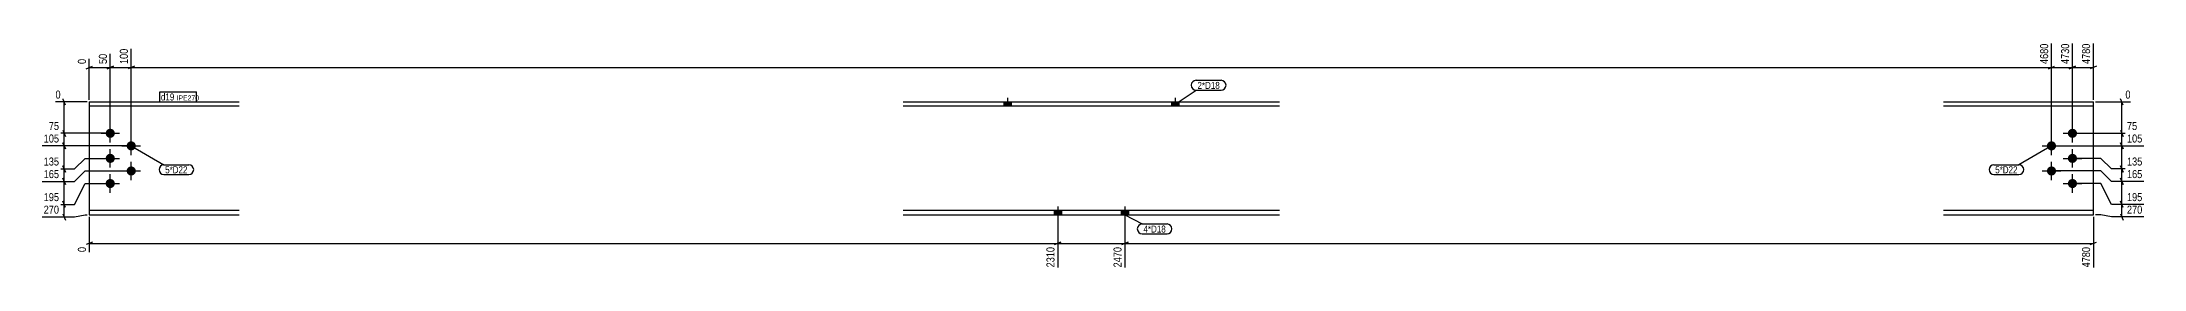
# Model space of a CAD drawing. Header units: millimetres. Extents: x 11 to 16768, y 11 to 554.
# Drawn here: x 11755 to 16768, y 11 to 554 of the extents above; entities that cross this region are included whole.
import ezdxf

# ---------------------------------------------------------------- set-up
doc = ezdxf.new("R2010")
doc.units = ezdxf.units.MM
for name, color, linetype in [('MÅLSÆTNING', 7, 'Continuous'), ('STÅL', 7, 'Continuous'), ('TEKST', 7, 'Continuous')]:
    doc.layers.add(name, color=color, linetype=linetype)
doc.styles.add('Arial Narrow', font='ARIALN.TTF', dxfattribs={"height": 0.2})

msp = doc.modelspace()

# ---------------------------------------------------------------- hatches: boundary and pattern name
at = {"layer": 'STÅL', "linetype": 'Continuous'}
for points in [[(14048.5, 400.2), (14066.5, 400.2), (14066.5, 410.4), (14048.5, 410.4)], [(14448.5, 400.2), (14466.5, 400.2), (14466.5, 410.4), (14448.5, 410.4)], [(11906.5, 335.4, -1), (11928.5, 335.4, -1)], [(11956.5, 305.4, -1), (11978.5, 305.4, -1)], [(16536.5, 305.4, -1), (16558.5, 305.4, -1)], [(16586.5, 335.4, -1), (16608.5, 335.4, -1)], [(11906.5, 275.4, -1), (11928.5, 275.4, -1)], [(11956.5, 245.4, -1), (11978.5, 245.4, -1)], [(16536.5, 245.4, -1), (16558.5, 245.4, -1)], [(16586.5, 275.4, -1), (16608.5, 275.4, -1)], [(11906.5, 215.4, -1), (11928.5, 215.4, -1)], [(16586.5, 215.4, -1), (16608.5, 215.4, -1)], [(14186.5, 150.6), (14168.5, 150.6), (14168.5, 140.4), (14186.5, 140.4)], [(14186.5, 150.6), (14168.5, 150.6), (14168.5, 140.4), (14186.5, 140.4)], [(14346.5, 150.6), (14328.5, 150.6), (14328.5, 140.4), (14346.5, 140.4)], [(14346.5, 150.6), (14328.5, 150.6), (14328.5, 140.4), (14346.5, 140.4)]]:
    msp.add_hatch(color=3, dxfattribs=at).paths.add_polyline_path(points)

# ---------------------------------------------------------------- linework, layer by layer
at = {"layer": 'MÅLSÆTNING', "color": 7, "linetype": 'Continuous'}
for p, q in [((11867.5, 415.4), (11867.5, 513.2)), ((11917.5, 340.4), (11917.5, 525.3)), ((11967.5, 310.4), (11967.5, 537.5)), ((11967.5, 310.4), (11967.5, 537.5)), ((16547.5, 310.4), (16547.5, 549.7)), ((16597.5, 340.4), (16597.5, 549.7)), ((16647.5, 415.4), (16647.5, 549.7)), ((11860, 489.5), (11875, 495.5)), ((11910, 489.5), (11925, 495.5)), ((11917.5, 492.5), (11967.5, 492.5)), ((11975, 495.5), (11960, 489.5)), ((11975, 495.5), (11960, 489.5)), ((16540, 489.5), (16555, 495.5)), ((16590, 489.5), (16605, 495.5)), ((16597.5, 492.5), (16647.5, 492.5)), ((16655, 495.5), (16640, 489.5)), ((11862.5, 410.4), (11786.9, 410.4)), ((11810.5, 402.9), (11804.5, 417.9)), ((11807.5, 335.4), (11807.5, 410.4)), ((16652.5, 410.4), (16736, 410.4)), ((16718.3, 402.9), (16712.3, 417.9)), ((16715.3, 335.4), (16715.3, 410.4)), ((11962.5, 305.4), (11755.2, 305.4)), ((11962.5, 305.4), (11755.2, 305.4)), ((11912.5, 335.4), (11767.4, 335.4)), ((11912.5, 335.4), (11767.4, 335.4)), ((11804.5, 342.9), (11810.5, 327.9)), ((11804.5, 342.9), (11810.5, 327.9)), ((11810.5, 297.9), (11804.5, 312.9)), ((11804.5, 312.9), (11810.5, 297.9)), ((11807.5, 305.4), (11807.5, 335.4)), ((11807.5, 250.4), (11807.5, 305.4)), ((16552.5, 305.4), (16767.7, 305.4)), ((16552.5, 305.4), (16767.7, 305.4)), ((16602.5, 335.4), (16755.5, 335.4)), ((16602.5, 335.4), (16755.5, 335.4)), ((16712.3, 342.9), (16718.3, 327.9)), ((16712.3, 342.9), (16718.3, 327.9)), ((16718.3, 297.9), (16712.3, 312.9)), ((16712.3, 312.9), (16718.3, 297.9)), ((16715.3, 305.4), (16715.3, 335.4)), ((16715.3, 250.4), (16715.3, 305.4)), ((11810.5, 242.9), (11804.5, 257.9)), ((11804.5, 257.9), (11810.5, 242.9)), ((11832.5, 250.4), (11857.5, 275.4)), ((11832.5, 250.4), (11857.5, 275.4)), ((11857.5, 275.4), (11912.5, 275.4)), ((11857.5, 275.4), (11912.5, 275.4)), ((16665.3, 275.4), (16602.5, 275.4)), ((16665.3, 275.4), (16602.5, 275.4)), ((16690.3, 250.4), (16665.3, 275.4)), ((16690.3, 250.4), (16665.3, 275.4)), ((16718.3, 242.9), (16712.3, 257.9)), ((16712.3, 257.9), (16718.3, 242.9)), ((11755.2, 250.4), (11832.5, 250.4)), ((11755.2, 250.4), (11832.5, 250.4)), ((11755.2, 220.4), (11832.5, 220.4)), ((11755.2, 220.4), (11832.5, 220.4)), ((11810.5, 212.9), (11804.5, 227.9)), ((11804.5, 227.9), (11810.5, 212.9)), ((11807.5, 220.4), (11807.5, 250.4)), ((11807.5, 165.4), (11807.5, 220.4)), ((11832.5, 220.4), (11857.5, 245.4)), ((11832.5, 220.4), (11857.5, 245.4)), ((11832.5, 165.4), (11857.5, 215.4)), ((11832.5, 165.4), (11857.5, 215.4)), ((11857.5, 245.4), (11962.5, 245.4)), ((11857.5, 245.4), (11962.5, 245.4)), ((11857.5, 215.4), (11912.5, 215.4)), ((11857.5, 215.4), (11912.5, 215.4)), ((16665.3, 245.4), (16552.5, 245.4)), ((16665.3, 245.4), (16552.5, 245.4)), ((16665.3, 215.4), (16602.5, 215.4)), ((16665.3, 215.4), (16602.5, 215.4)), ((16690.3, 220.4), (16665.3, 245.4)), ((16690.3, 220.4), (16665.3, 245.4)), ((16690.3, 165.4), (16665.3, 215.4)), ((16690.3, 165.4), (16665.3, 215.4)), ((16767.7, 250.4), (16690.3, 250.4)), ((16767.7, 250.4), (16690.3, 250.4)), ((11755.2, 165.4), (11832.5, 165.4)), ((11755.2, 165.4), (11832.5, 165.4)), ((11810.5, 157.9), (11804.5, 172.9)), ((11810.5, 157.9), (11804.5, 172.9)), ((11807.5, 135.4), (11807.5, 165.4)), ((16767.7, 165.4), (16690.3, 165.4)), ((16718.3, 157.9), (16712.3, 172.9)), ((16715.3, 135.4), (16715.3, 165.4)), ((11755.2, 135.4), (11832.5, 135.4)), ((11804.5, 142.9), (11810.5, 127.9)), ((11832.5, 135.4), (11857.5, 140.4)), ((11857.5, 140.4), (11862.5, 140.4)), ((11867.5, 135.4), (11867.5, 51.6)), ((14177.5, 108), (14177.5, 15)), ((14337.5, 108), (14337.5, 15)), ((14337.5, 108), (14337.5, 15)), ((16647.5, 135.4), (16647.5, 15)), ((16665.3, 140.4), (16652.5, 140.4)), ((16690.3, 135.4), (16665.3, 140.4)), ((16767.7, 135.4), (16690.3, 135.4)), ((16712.3, 142.9), (16718.3, 127.9)), ((11875, 75.3), (11860, 69.3)), ((11867.5, 72.3), (14177.5, 72.3)), ((14170, 69.3), (14185, 75.3)), ((14345, 75.3), (14330, 69.3)), ((14330, 69.3), (14345, 75.3)), ((14337.5, 72.3), (16647.5, 72.3)), ((16640, 69.3), (16655, 75.3))]:
    msp.add_line(p, q, dxfattribs=at)
at = {"layer": 'STÅL', "color": 2, "linetype": 'Continuous'}
for p, q in [((11867.5, 410.4), (11867.5, 140.4)), ((11867.5, 410.4), (12224.9, 410.4)), ((13808.5, 410.4), (14706.1, 410.4)), ((16290.2, 410.4), (16647.5, 410.4)), ((16647.5, 140.4), (16647.5, 410.4)), ((12224.9, 400.2), (11867.5, 400.2)), ((14706.1, 400.2), (13808.5, 400.2)), ((16647.5, 400.2), (16290.2, 400.2)), ((12224.9, 150.6), (11867.5, 150.6)), ((14706.1, 150.6), (13808.5, 150.6)), ((16647.5, 150.6), (16290.2, 150.6)), ((11867.5, 140.4), (12224.9, 140.4)), ((13808.5, 140.4), (14706.1, 140.4)), ((16290.2, 140.4), (16647.5, 140.4))]:
    msp.add_line(p, q, dxfattribs=at)
at = {"layer": 'STÅL', "color": 3, "linetype": 'Continuous'}
for p, q in [((14048.5, 410.4), (14048.5, 400.2)), ((14057.5, 420.4), (14057.5, 400.2)), ((14066.5, 410.4), (14066.5, 400.2)), ((14448.5, 410.4), (14448.5, 400.2)), ((14457.5, 420.4), (14457.5, 400.2)), ((14466.5, 410.4), (14466.5, 400.2)), ((11917.5, 313.4), (11917.5, 357.4)), ((16597.5, 313.4), (16597.5, 357.4)), ((11895.5, 335.4), (11939.5, 335.4)), ((11945.5, 305.4), (11989.5, 305.4)), ((11967.5, 283.4), (11967.5, 327.4)), ((16525.5, 305.4), (16569.5, 305.4)), ((16547.5, 283.4), (16547.5, 327.4)), ((16575.5, 335.4), (16619.5, 335.4)), ((11895.5, 275.4), (11939.5, 275.4)), ((11917.5, 253.4), (11917.5, 297.4)), ((11967.5, 223.4), (11967.5, 267.4)), ((16547.5, 223.4), (16547.5, 267.4)), ((16575.5, 275.4), (16619.5, 275.4)), ((16597.5, 253.4), (16597.5, 297.4)), ((11895.5, 215.4), (11939.5, 215.4)), ((11917.5, 193.4), (11917.5, 237.4)), ((11945.5, 245.4), (11989.5, 245.4)), ((16525.5, 245.4), (16569.5, 245.4)), ((16575.5, 215.4), (16619.5, 215.4)), ((16597.5, 193.4), (16597.5, 237.4)), ((14168.5, 150.6), (14168.5, 140.4)), ((14168.5, 150.6), (14168.5, 140.4)), ((14177.5, 160.6), (14177.5, 95.6)), ((14177.5, 160.6), (14177.5, 95.6)), ((14186.5, 150.6), (14186.5, 140.4)), ((14186.5, 150.6), (14186.5, 140.4)), ((14328.5, 150.6), (14328.5, 140.4)), ((14328.5, 150.6), (14328.5, 140.4)), ((14337.5, 160.6), (14337.5, 95.6)), ((14337.5, 160.6), (14337.5, 95.6)), ((14346.5, 150.6), (14346.5, 140.4)), ((14346.5, 150.6), (14346.5, 140.4))]:
    msp.add_line(p, q, dxfattribs=at)

# ---------------------------------------------------------------- wipeouts: each hides what was drawn before it
at = {"color": 0}
for points in [[(14563.9, 441.5), (14563.9, 459), (14510.6, 459), (14510.6, 441.5)], [(12101.8, 239.9), (12101.8, 257.4), (12048.5, 257.4), (12048.5, 239.9)], [(16466.6, 239.9), (16466.6, 257.4), (16413.3, 257.4), (16413.3, 239.9)]]:
    msp.add_wipeout(points, dxfattribs=at).dxf.layer = 'TEKST'

# ---------------------------------------------------------------- next in the draw order: wipeouts: each hides what was drawn before it
at = {"color": 0, "linetype": 'Continuous'}
for points in [[(16643.5, 553.7), (16615.5, 553.7), (16615.5, 497), (16643.5, 497)], [(11803, 414.4), (11803, 442.4), (11782.9, 442.4), (11782.9, 414.4)], [(16740, 414.4), (16740, 442.4), (16719.8, 442.4), (16719.8, 414.4)], [(11799.4, 339.4), (11799.4, 367.4), (11767, 367.4), (11767, 339.4)], [(16755.9, 339.4), (16755.9, 367.4), (16723.5, 367.4), (16723.5, 339.4)], [(11799.4, 254.4), (11799.4, 282.4), (11754.8, 282.4), (11754.8, 254.4)], [(11799.4, 169.4), (11799.4, 197.4), (11754.8, 197.4), (11754.8, 169.4)], [(16768, 169.4), (16768, 197.4), (16723.5, 197.4), (16723.5, 169.4)], [(11863.5, 67.7), (11835.5, 67.7), (11835.5, 47.6), (11863.5, 47.6)], [(14173.5, 67.7), (14145.5, 67.7), (14145.5, 11), (14173.5, 11)], [(16643.5, 67.7), (16615.5, 67.7), (16615.5, 11), (16643.5, 11)]]:
    msp.add_wipeout(points, dxfattribs=at).dxf.layer = 'MÅLSÆTNING'
at = {"color": 0}
for points in [[(14563.9, 441.5), (14563.9, 459), (14510.6, 459), (14510.6, 441.5)], [(12070.3, 413.9), (12070.3, 431.4), (12038.4, 431.4), (12038.4, 413.9)], [(12101.8, 239.9), (12101.8, 257.4), (12048.5, 257.4), (12048.5, 239.9)], [(16466.6, 239.9), (16466.6, 257.4), (16413.3, 257.4), (16413.3, 239.9)], [(14435.1, 98.2), (14435.1, 115.7), (14381.8, 115.7), (14381.8, 98.2)]]:
    msp.add_wipeout(points, dxfattribs=at).dxf.layer = 'TEKST'

# ---------------------------------------------------------------- next in the draw order: linework, layer by layer
at = {"layer": 'MÅLSÆTNING', "color": 7, "linetype": 'Continuous'}
for p, q in [((16597.5, 340.4), (16597.5, 549.7)), ((16547.5, 492.5), (16597.5, 492.5)), ((16605, 495.5), (16590, 489.5)), ((16767.7, 220.4), (16690.3, 220.4)), ((16767.7, 220.4), (16690.3, 220.4)), ((16718.3, 212.9), (16712.3, 227.9)), ((16712.3, 227.9), (16718.3, 212.9)), ((16715.3, 220.4), (16715.3, 250.4)), ((14177.5, 108), (14177.5, 15)), ((14185, 75.3), (14170, 69.3)), ((14177.5, 72.3), (14337.5, 72.3))]:
    msp.add_line(p, q, dxfattribs=at)
at = {"layer": 'TEKST', "color": 7, "linetype": 'Continuous'}
for p, q in [((14507.6, 462), (14566.9, 462)), ((14457.5, 405.3), (14507.6, 438.5)), ((14507.6, 438.5), (14566.9, 438.5)), ((11967.5, 305.4), (12045.5, 260.4)), ((16547.5, 305.4), (16469.6, 260.4)), ((12045.5, 260.4), (12104.8, 260.4)), ((16410.3, 260.4), (16469.6, 260.4)), ((12045.5, 236.9), (12104.8, 236.9)), ((16410.3, 236.9), (16469.6, 236.9))]:
    msp.add_line(p, q, dxfattribs=at)
for centre, radius, start, end in [((14507.6, 450.3), 11.8, 90, 270), ((14566.9, 450.3), 11.8, 270, 90), ((12045.5, 248.7), 11.7, 90, 270), ((12104.8, 248.7), 11.7, 270, 90), ((16410.3, 248.7), 11.7, 90, 270), ((16469.6, 248.7), 11.7, 270, 90)]:
    msp.add_arc(centre, radius, start, end, dxfattribs=at)

# ---------------------------------------------------------------- next in the draw order: texts
at = {"layer": 'MÅLSÆTNING', "color": 3, "linetype": 'Continuous', "style": 'Arial Narrow'}
for s, height, p in [('4780', 19.09, (16639.5, 501)), ('0', 19.1, (11859.5, 51.6)), ('2310', 19.09, (14169.5, 15)), ('4780', 19.09, (16639.5, 15))]:
    msp.add_text(s, height=height, rotation=90.0002, dxfattribs=at).set_placement(p)
for s, height, p in [('0', 19.1, (11786.9, 418.4)), ('0', 19.1, (16723.8, 418.4)), ('75', 19.09, (11771, 343.4)), ('75', 19.09, (16727.5, 343.4)), ('135', 19.09, (11758.8, 258.4))]:
    msp.add_text(s, height=height, dxfattribs=at).set_placement(p)
at = {"layer": 'TEKST', "color": 3, "style": 'Arial Narrow'}
for s, p in [('2*D18', (14510.6, 441.5)), ('5*D22', (12048.5, 239.9)), ('5*D22', (16413.3, 239.9))]:
    msp.add_text(s, height=16.7, dxfattribs=at).set_placement(p)

# ---------------------------------------------------------------- next in the draw order: wipeouts: each hides what was drawn before it
at = {"color": 0, "linetype": 'Continuous'}
for points in [[(11799.4, 139.4), (11799.4, 167.4), (11754.8, 167.4), (11754.8, 139.4)], [(16768, 139.4), (16768, 167.4), (16723.5, 167.4), (16723.5, 139.4)]]:
    msp.add_wipeout(points, dxfattribs=at).dxf.layer = 'MÅLSÆTNING'
at = {"color": 0}
for points in [[(12070.3, 413.9), (12070.3, 431.4), (12038.4, 431.4), (12038.4, 413.9)], [(14435.1, 98.2), (14435.1, 115.7), (14381.8, 115.7), (14381.8, 98.2)]]:
    msp.add_wipeout(points, dxfattribs=at).dxf.layer = 'TEKST'

# ---------------------------------------------------------------- next in the draw order: linework, layer by layer
at = {"layer": 'MÅLSÆTNING', "color": 7, "linetype": 'Continuous'}
for p, q in [((16715.3, 165.4), (16715.3, 220.4)), ((16767.7, 165.4), (16690.3, 165.4)), ((16718.3, 157.9), (16712.3, 172.9))]:
    msp.add_line(p, q, dxfattribs=at)
at = {"layer": 'TEKST', "color": 7, "linetype": 'Continuous'}
for p, q in [((12035.4, 410.9), (12035.4, 434.4)), ((14337.5, 140.5), (14378.8, 118.7)), ((14378.8, 118.7), (14438.1, 118.7)), ((14378.8, 95.2), (14438.1, 95.2))]:
    msp.add_line(p, q, dxfattribs=at)
for centre, start, end in [((14378.8, 107), 90, 270), ((14438.1, 107), 270, 90)]:
    msp.add_arc(centre, 11.7, start, end, dxfattribs=at)

# ---------------------------------------------------------------- next in the draw order: texts
at = {"layer": 'MÅLSÆTNING', "color": 3, "linetype": 'Continuous', "style": 'Arial Narrow'}
for s, p in [('270', (11758.8, 143.4)), ('195', (11758.8, 173.4)), ('270', (16727.5, 143.4)), ('195', (16727.5, 173.4))]:
    msp.add_text(s, height=19.09, dxfattribs=at).set_placement(p)
at = {"layer": 'TEKST', "color": 3, "style": 'Arial Narrow'}
msp.add_text('4*D18', height=16.7, dxfattribs=at).set_placement((14381.8, 98.2))

# ---------------------------------------------------------------- next in the draw order: wipeouts: each hides what was drawn before it
at = {"color": 0, "linetype": 'Continuous'}
for points in [[(16593.5, 553.7), (16565.5, 553.7), (16565.5, 497), (16593.5, 497)], [(11799.4, 309.4), (11799.4, 337.4), (11754.8, 337.4), (11754.8, 309.4)], [(16768, 309.4), (16768, 337.4), (16723.5, 337.4), (16723.5, 309.4)], [(11799.4, 224.4), (11799.4, 252.4), (11754.8, 252.4), (11754.8, 224.4)], [(16768, 254.4), (16768, 282.4), (16723.5, 282.4), (16723.5, 254.4)], [(14333.5, 67.7), (14305.5, 67.7), (14305.5, 11), (14333.5, 11)]]:
    msp.add_wipeout(points, dxfattribs=at).dxf.layer = 'MÅLSÆTNING'
at = {"color": 0}
msp.add_wipeout([(12120.5, 413.9), (12120.5, 426.4), (12075.6, 426.4), (12075.6, 413.9)], dxfattribs=at).dxf.layer = 'TEKST'

# ---------------------------------------------------------------- next in the draw order: linework, layer by layer
at = {"layer": 'MÅLSÆTNING', "color": 7, "linetype": 'Continuous'}
for p, q in [((16547.5, 310.4), (16547.5, 549.7)), ((11967.5, 492.5), (16547.5, 492.5)), ((16540, 489.5), (16555, 495.5))]:
    msp.add_line(p, q, dxfattribs=at)

# ---------------------------------------------------------------- next in the draw order: texts
at = {"layer": 'MÅLSÆTNING', "color": 3, "linetype": 'Continuous', "style": 'Arial Narrow'}
for s, p in [('4730', (16589.5, 501)), ('2470', (14329.5, 15))]:
    msp.add_text(s, height=19.09, rotation=90.0002, dxfattribs=at).set_placement(p)
for s, p in [('105', (11758.8, 313.4)), ('105', (16727.5, 313.4)), ('135', (16727.5, 258.4)), ('165', (11758.8, 228.4))]:
    msp.add_text(s, height=19.09, dxfattribs=at).set_placement(p)

# ---------------------------------------------------------------- next in the draw order: wipeouts: each hides what was drawn before it
at = {"color": 0}
msp.add_wipeout([(12120.5, 413.9), (12120.5, 426.4), (12075.6, 426.4), (12075.6, 413.9)], dxfattribs=at).dxf.layer = 'TEKST'

# ---------------------------------------------------------------- next in the draw order: linework, layer by layer
at = {"layer": 'TEKST', "color": 7, "linetype": 'Continuous'}
for p, q in [((12035.4, 434.4), (12123.5, 434.4)), ((12035.4, 410.9), (12123.5, 410.9)), ((12123.5, 410.9), (12123.5, 434.4))]:
    msp.add_line(p, q, dxfattribs=at)

# ---------------------------------------------------------------- next in the draw order: texts
at = {"layer": 'TEKST', "color": 3, "style": 'Arial Narrow'}
for s, height, p in [('d19', 16.7, (12038.4, 413.9)), ('IPE270', 11.93, (12075.6, 413.9))]:
    msp.add_text(s, height=height, dxfattribs=at).set_placement(p)

# ---------------------------------------------------------------- next in the draw order: wipeouts: each hides what was drawn before it
at = {"color": 0, "linetype": 'Continuous'}
for points in [[(16543.5, 553.7), (16515.5, 553.7), (16515.5, 497), (16543.5, 497)], [(11963.5, 541.5), (11935.5, 541.5), (11935.5, 497), (11963.5, 497)], [(16768, 224.4), (16768, 252.4), (16723.5, 252.4), (16723.5, 224.4)]]:
    msp.add_wipeout(points, dxfattribs=at).dxf.layer = 'MÅLSÆTNING'

# ---------------------------------------------------------------- next in the draw order: linework, layer by layer
at = {"layer": 'MÅLSÆTNING', "color": 7, "linetype": 'Continuous'}
for p, q in [((11917.5, 340.4), (11917.5, 525.3)), ((11867.5, 492.5), (11917.5, 492.5)), ((11925, 495.5), (11910, 489.5))]:
    msp.add_line(p, q, dxfattribs=at)

# ---------------------------------------------------------------- next in the draw order: texts
at = {"layer": 'MÅLSÆTNING', "color": 3, "linetype": 'Continuous', "style": 'Arial Narrow'}
for s, p in [('100', (11959.5, 501)), ('4680', (16539.5, 501))]:
    msp.add_text(s, height=19.09, rotation=90.0002, dxfattribs=at).set_placement(p)
msp.add_text('165', height=19.09, dxfattribs=at).set_placement((16727.5, 228.4))

# ---------------------------------------------------------------- next in the draw order: wipeouts: each hides what was drawn before it
at = {"color": 0, "linetype": 'Continuous'}
msp.add_wipeout([(11913.5, 529.3), (11885.5, 529.3), (11885.5, 497), (11913.5, 497)], dxfattribs=at).dxf.layer = 'MÅLSÆTNING'

# ---------------------------------------------------------------- next in the draw order: texts
at = {"layer": 'MÅLSÆTNING', "color": 3, "linetype": 'Continuous', "style": 'Arial Narrow'}
msp.add_text('50', height=19.09, rotation=90.0002, dxfattribs=at).set_placement((11909.5, 501))

# ---------------------------------------------------------------- next in the draw order: wipeouts: each hides what was drawn before it
at = {"color": 0, "linetype": 'Continuous'}
msp.add_wipeout([(11863.5, 517.2), (11835.5, 517.2), (11835.5, 497), (11863.5, 497)], dxfattribs=at).dxf.layer = 'MÅLSÆTNING'

# ---------------------------------------------------------------- next in the draw order: texts
at = {"layer": 'MÅLSÆTNING', "color": 3, "linetype": 'Continuous', "style": 'Arial Narrow'}
msp.add_text('0', height=19.1, rotation=90.0002, dxfattribs=at).set_placement((11859.5, 501))

doc.saveas('drawing.dxf')
